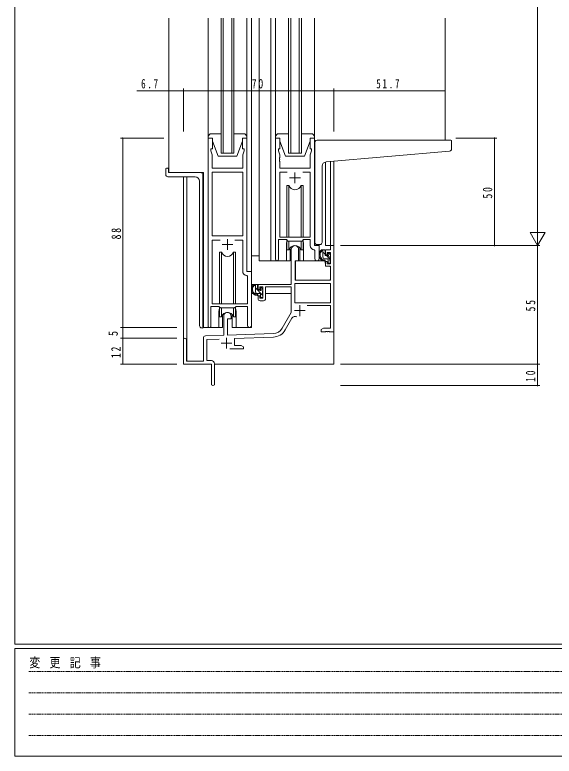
# Model space of a CAD drawing. Units: millimetres, scale not verified. Extents: x -567 to 567, y -403 to 403.
# Drawn here: x -562.7 to -311.9, y -403 to -58.5 of the extents above; entities that cross this region are included whole.
import ezdxf
from ezdxf.enums import TextEntityAlignment as Align

# ---------------------------------------------------------------- set-up
doc = ezdxf.new("R2010")
doc.units = ezdxf.units.MM
doc.header["$LTSCALE"] = 2
doc.linetypes.add('USER1', pattern=[0.375, 0.25, -0.125])
for name, color, linetype, lineweight in [('0-1_YKK_ZWAK', 7, 'Continuous', 18), ('0-3_YKK_11', 7, 'Continuous', 18), ('0-4_YKK_12', 2, 'Continuous', 18), ('0-5_YKK_13', 4, 'Continuous', 18), ('0-7_YKK_D', 6, 'Continuous', 18)]:
    doc.layers.add(name, color=color, linetype=linetype, lineweight=lineweight)
doc.styles.add('ＭＳ ゴシック', font='')
doc.styles.get('ＭＳ ゴシック').set_extended_font_data('MS Gothic')

msp = doc.modelspace()

# ---------------------------------------------------------------- linework, layer by layer
at = {"layer": '0-1_YKK_ZWAK'}
for p, q in [((-562.726, -351), (-562.726, 399)), ((537.274, -351), (-562.726, -351)), ((-562.726, -403), (-562.726, -353)), ((483.274, -353), (-562.726, -353)), ((-562.726, -403), (483.274, -403))]:
    msp.add_line(p, q, dxfattribs=at)
at = {"layer": '0-1_YKK_ZWAK', "linetype": 'USER1'}
for p, q in [((-556.157, -363.732), (-201.596, -363.732)), ((-556.157, -373.63), (-201.596, -373.63)), ((-556.157, -383.528), (-201.596, -383.528)), ((-556.157, -393.426), (-201.596, -393.426))]:
    msp.add_line(p, q, dxfattribs=at)
at = {"layer": '0-3_YKK_11'}
for p, q in [((-470.83, -115.786), (-472.83, -115.786)), ((-472.83, -115.786), (-472.83, -203.136)), ((-470.83, -120.786), (-470.83, -115.786)), ((-456.83, -115.786), (-456.83, -120.786)), ((-454.83, -115.786), (-456.83, -115.786)), ((-454.83, -177.786), (-454.83, -115.786)), ((-439.43, -115.786), (-441.43, -115.786)), ((-441.43, -115.786), (-441.43, -172.136)), ((-439.43, -120.786), (-439.43, -115.786)), ((-425.43, -115.786), (-425.43, -120.786)), ((-423.43, -115.786), (-425.43, -115.786)), ((-423.43, -165.786), (-423.43, -115.786)), ((-471.53, -120.786), (-470.83, -120.786)), ((-471.53, -121.786), (-471.53, -120.786)), ((-470.9, -123.517), (-471.53, -121.786)), ((-470.9, -129.786), (-470.9, -123.517)), ((-456.83, -120.786), (-456.13, -120.786)), ((-456.13, -121.786), (-456.76, -123.517)), ((-456.76, -123.517), (-456.76, -124.828)), ((-456.13, -120.786), (-456.13, -121.786)), ((-440.13, -120.786), (-439.43, -120.786)), ((-440.13, -121.786), (-440.13, -120.786)), ((-439.5, -123.517), (-440.13, -121.786)), ((-439.5, -124.828), (-439.5, -123.517)), ((-425.43, -120.786), (-424.73, -120.786)), ((-424.73, -121.786), (-425.36, -123.517)), ((-425.36, -123.517), (-425.36, -129.786)), ((-424.73, -120.786), (-424.73, -121.786)), ((-456.76, -124.828), (-456.64, -125.011)), ((-456.64, -125.561), (-456.76, -125.744)), ((-456.76, -125.744), (-456.76, -125.828)), ((-456.76, -125.828), (-456.64, -126.011)), ((-456.64, -126.561), (-456.76, -126.744)), ((-456.76, -126.744), (-456.76, -129.786)), ((-456.64, -125.011), (-456.64, -125.561)), ((-456.64, -126.011), (-456.64, -126.561)), ((-439.62, -125.011), (-439.5, -124.828)), ((-439.62, -125.561), (-439.62, -125.011)), ((-439.5, -125.744), (-439.62, -125.561)), ((-439.62, -126.011), (-439.5, -125.828)), ((-439.62, -126.561), (-439.62, -126.011)), ((-439.5, -126.744), (-439.62, -126.561)), ((-439.5, -125.828), (-439.5, -125.744)), ((-439.5, -129.786), (-439.5, -126.744)), ((-456.76, -129.786), (-470.9, -129.786)), ((-425.36, -129.786), (-439.5, -129.786)), ((-470.9, -131.716), (-470.9, -161.286)), ((-456.76, -131.716), (-470.9, -131.716)), ((-470.9, -131.716), (-470.9, -161.286)), ((-456.76, -161.286), (-456.76, -131.716)), ((-436.017, -131.716), (-439.5, -131.716)), ((-439.5, -131.716), (-439.5, -161.786)), ((-436.017, -131.716), (-439.5, -131.716)), ((-434.93, -134.286), (-429.93, -134.286)), ((-432.43, -131.786), (-432.43, -136.786)), ((-425.36, -131.716), (-428.843, -131.716)), ((-425.36, -161.786), (-425.36, -131.716)), ((-470.9, -161.286), (-456.76, -161.286)), ((-439.5, -161.786), (-425.36, -161.786)), ((-467.18, -163.216), (-470.9, -163.216)), ((-470.9, -163.216), (-470.9, -192.786)), ((-467.18, -163.216), (-470.9, -163.216)), ((-466.33, -165.286), (-461.33, -165.286)), ((-463.83, -162.786), (-463.83, -167.786)), ((-456.76, -163.216), (-460.479, -163.216)), ((-456.76, -177.716), (-456.76, -163.216)), ((-440.13, -162.986), (-436.43, -162.986)), ((-440.13, -172.136), (-440.13, -162.986)), ((-436.43, -162.986), (-435.7, -163.716)), ((-435.7, -163.716), (-429.16, -163.716)), ((-429.16, -163.716), (-428.43, -162.986)), ((-428.43, -162.986), (-425.36, -162.986)), ((-425.36, -162.986), (-425.36, -165.716)), ((-434.13, -183.786), (-434.13, -167.486)), ((-430.73, -167.486), (-430.73, -172.786)), ((-423.447, -167.714), (-423.16, -168.014)), ((-421.23, -165.786), (-423.43, -165.786)), ((-423.16, -168.014), (-423.16, -171.821)), ((-421.23, -171.821), (-421.23, -165.786)), ((-418.23, -167.786), (-415.96, -167.786)), ((-418.23, -170.086), (-418.23, -167.786)), ((-415.96, -165.786), (-414.33, -165.786)), ((-415.96, -167.786), (-415.96, -165.786)), ((-414.33, -165.786), (-414.33, -205.786)), ((-417.43, -170.086), (-418.23, -170.086)), ((-417.43, -168.986), (-417.43, -170.086)), ((-415.96, -168.986), (-417.43, -168.986)), ((-415.96, -174.186), (-415.96, -168.986)), ((-432.33, -172.786), (-432.33, -181.786)), ((-430.73, -172.786), (-432.33, -172.786)), ((-418.23, -173.086), (-417.43, -173.086)), ((-418.23, -175.386), (-418.23, -173.086)), ((-415.96, -175.386), (-418.23, -175.386)), ((-417.43, -173.086), (-417.43, -174.186)), ((-417.43, -174.186), (-415.96, -174.186)), ((-415.96, -181.786), (-415.96, -175.386)), ((-452.63, -177.786), (-454.83, -177.786)), ((-452.63, -202.821), (-452.63, -177.786)), ((-454.56, -180.014), (-454.847, -179.714)), ((-454.56, -192.786), (-454.56, -180.014)), ((-432.33, -181.786), (-415.96, -181.786)), ((-449.63, -183.786), (-434.13, -183.786)), ((-449.63, -186.086), (-449.63, -183.786)), ((-448.83, -184.986), (-448.83, -186.086)), ((-447.33, -184.986), (-448.83, -184.986)), ((-447.33, -190.186), (-447.33, -184.986)), ((-446.13, -184.986), (-446.13, -190.386)), ((-434.13, -184.986), (-446.13, -184.986)), ((-434.13, -196.786), (-434.13, -184.986)), ((-415.96, -183.416), (-432.5, -183.416)), ((-432.5, -183.416), (-432.5, -192.386)), ((-415.96, -183.416), (-432.5, -183.416)), ((-415.96, -192.386), (-415.96, -183.416)), ((-448.83, -186.086), (-449.63, -186.086)), ((-449.63, -189.086), (-448.83, -189.086)), ((-449.63, -190.386), (-449.63, -189.086)), ((-448.83, -189.086), (-448.83, -190.186)), ((-470.9, -192.786), (-454.56, -192.786)), ((-448.83, -190.186), (-447.33, -190.186)), ((-447.13, -191.386), (-448.63, -191.386)), ((-432.5, -192.386), (-415.96, -192.386)), ((-471.53, -193.986), (-467.83, -193.986)), ((-471.53, -203.136), (-471.53, -193.986)), ((-467.83, -193.986), (-467.1, -194.716)), ((-467.1, -194.716), (-460.56, -194.716)), ((-460.56, -194.716), (-459.83, -193.986)), ((-459.83, -193.986), (-454.56, -193.986)), ((-454.56, -193.986), (-454.56, -202.821)), ((-432.73, -195.986), (-427.73, -195.986)), ((-430.23, -193.486), (-430.23, -198.486)), ((-415.96, -193.586), (-426.831, -193.586)), ((-415.96, -204.156), (-415.96, -193.586)), ((-465.53, -207.454), (-465.53, -198.486)), ((-463.83, -199.786), (-463.83, -207.395)), ((-462.13, -199.786), (-463.83, -199.786)), ((-462.13, -198.486), (-462.13, -199.786)), ((-438.384, -204.155), (-434.13, -196.786)), ((-433.836, -199.538), (-436.972, -204.97)), ((-463.83, -207.395), (-442.539, -206.652)), ((-420.33, -204.786), (-419.238, -204.156)), ((-420.33, -205.786), (-420.33, -204.786)), ((-418.288, -205.786), (-420.33, -205.786)), ((-419.238, -204.156), (-415.96, -204.156)), ((-418.105, -205.666), (-418.288, -205.786)), ((-417.555, -205.666), (-418.105, -205.666)), ((-417.371, -205.786), (-417.555, -205.666)), ((-417.288, -205.786), (-417.371, -205.786)), ((-417.105, -205.666), (-417.288, -205.786)), ((-416.555, -205.666), (-417.105, -205.666)), ((-416.371, -205.786), (-416.555, -205.666)), ((-414.33, -205.786), (-416.371, -205.786)), ((-484.33, -220.786), (-484.33, -209.486)), ((-482.93, -209.486), (-482.93, -219.386)), ((-475.03, -219.386), (-475.03, -208.752)), ((-474.064, -207.753), (-465.53, -207.454)), ((-467.762, -209.163), (-473.4, -209.36)), ((-473.4, -209.36), (-473.4, -219.156)), ((-464.33, -208.586), (-464.33, -213.586)), ((-442.483, -208.281), (-460.63, -208.914)), ((-460.63, -208.914), (-460.63, -212.156)), ((-466.83, -211.086), (-461.83, -211.086)), ((-460.63, -212.156), (-457.421, -212.156)), ((-457.421, -212.156), (-456.33, -212.786)), ((-456.33, -212.786), (-456.33, -213.786)), ((-456.33, -213.786), (-462.68, -213.786)), ((-482.93, -219.386), (-475.03, -219.386)), ((-473.4, -219.156), (-471.33, -219.156)), ((-471.33, -220.786), (-484.33, -220.786)), ((-471.33, -225.328), (-471.33, -220.786)), ((-469.83, -220.656), (-469.83, -230.036)), ((-471.21, -225.511), (-471.33, -225.328)), ((-471.33, -226.244), (-471.21, -226.061)), ((-471.33, -230.036), (-471.33, -226.244)), ((-471.21, -226.061), (-471.21, -225.511))]:
    msp.add_line(p, q, dxfattribs=at)
for centre, radius, start, end in [((-432.43, -167.486), 1.7, 359.99999, 180.00001), ((-423.36, -165.716), 2, 180, 267.50807), ((-440.78, -172.136), 0.65, 179.99999, 0.00001), ((-422.195, -171.821), 0.965, 179.99999, 0.00001), ((-454.76, -177.716), 2, 180, 267.50807), ((-448.63, -190.386), 1, 180.00001, 269.99999), ((-447.13, -190.386), 1, 270.00001, 359.99999), ((-463.83, -198.486), 1.7, 359.99999, 180.00001), ((-432.277, -200.438), 1.8, 65.29866, 149.99999), ((-472.18, -203.136), 0.65, 179.99999, 0.00001), ((-453.595, -202.821), 0.965, 179.99999, 0.00001), ((-442.714, -201.655), 5, 272, 330), ((-442.714, -201.655), 6.63, 272, 330), ((-483.63, -209.486), 0.7, 359.99999, 180.00001), ((-474.03, -208.752), 1, 91.99998, 180), ((-471.33, -220.656), 1.5, 0.00001, 89.99999), ((-470.58, -230.036), 0.75, 179.99999, 0.00001)]:
    msp.add_arc(centre, radius, start, end, dxfattribs=at)
at = {"layer": '0-4_YKK_12'}
for p, q in [((-491.03, -60.036), (-491.03, -131.786)), ((-466.83, -122.786), (-466.83, -60.036)), ((-465.83, -60.036), (-465.83, -122.786)), ((-461.83, -122.786), (-461.83, -60.036)), ((-452.63, -60.036), (-452.63, -203.786)), ((-449.129, -60.036), (-449.129, -172.786)), ((-443.63, -60.036), (-443.63, -172.786)), ((-435.43, -122.786), (-435.43, -60.036)), ((-434.43, -60.036), (-434.43, -122.786)), ((-430.43, -122.786), (-430.43, -60.036)), ((-362.63, -60.036), (-362.63, -116.789)), ((-418.23, -126.929), (-418.23, -165.786)), ((-415.96, -165.786), (-415.96, -126.718)), ((-414.33, -126.575), (-414.33, -165.786)), ((-475.03, -131.786), (-491.03, -131.786)), ((-484.33, -209.486), (-484.33, -133.786)), ((-482.7, -133.786), (-482.7, -219.386)), ((-475.03, -131.786), (-475.03, -203.786)), ((-436.43, -165.286), (-436.43, -172.786)), ((-428.43, -165.286), (-428.43, -172.786)), ((-421.23, -165.286), (-421.23, -166.086)), ((-421.23, -166.086), (-421.23, -165.786)), ((-415.66, -165.786), (-418.23, -165.786)), ((-436.43, -172.786), (-449.129, -172.786)), ((-422.202, -172.786), (-428.43, -172.786)), ((-467.83, -196.286), (-467.83, -203.786)), ((-459.83, -196.286), (-459.83, -203.786)), ((-467.83, -203.786), (-475.03, -203.786)), ((-452.63, -203.786), (-459.83, -203.786)), ((-414.33, -205.286), (-414.33, -220.786)), ((-469.83, -220.786), (-414.33, -220.786))]:
    msp.add_line(p, q, dxfattribs=at)
for points in [[(-460.83, -60.036), (-460.83, -122.786), (-466.83, -122.786)], [(-429.43, -60.036), (-429.43, -122.786), (-435.43, -122.786)]]:
    msp.add_lwpolyline(points, dxfattribs=at)
for centre, start, end in [((-432.43, -165.286), 159.63586, 180), ((-432.43, -165.286), 0, 20.36414), ((-463.83, -196.286), 159.63586, 180), ((-463.83, -196.286), 0, 20.36414)]:
    msp.add_arc(centre, 4, start, end, dxfattribs=at)
at = {"layer": '0-5_YKK_13'}
for p, q in [((-472.83, -60.036), (-472.83, -121.286)), ((-454.83, -60.036), (-454.83, -121.286)), ((-441.43, -60.036), (-441.43, -121.286)), ((-423.43, -60.036), (-423.43, -121.286)), ((-466.83, -113.786), (-471.33, -113.786)), ((-456.33, -113.786), (-460.83, -113.786)), ((-456.83, -117.286), (-456.83, -115.786)), ((-435.43, -113.786), (-439.93, -113.786)), ((-424.93, -113.786), (-429.43, -113.786)), ((-425.43, -117.286), (-425.43, -115.786)), ((-422.13, -116.789), (-359.93, -116.789)), ((-359.63, -120.873), (-359.63, -117.089)), ((-470.83, -117.286), (-468.23, -124.286)), ((-456.83, -117.286), (-459.43, -124.286)), ((-439.43, -117.286), (-436.83, -124.286)), ((-425.43, -117.286), (-428.03, -124.286)), ((-423.13, -126.341), (-423.13, -117.789)), ((-418.004, -126.896), (-360.542, -121.869)), ((-468.23, -124.286), (-459.43, -124.286)), ((-436.83, -124.286), (-428.03, -124.286)), ((-423.13, -126.341), (-423.13, -127.345)), ((-423.13, -164.289), (-423.13, -127.345)), ((-492.53, -130.086), (-492.53, -132.786)), ((-492.23, -129.786), (-491.63, -129.786)), ((-491.33, -130.086), (-491.33, -131.486)), ((-419.83, -164.289), (-419.83, -128.889)), ((-478.829, -133.786), (-491.53, -133.786)), ((-476.331, -131.786), (-491.03, -131.786)), ((-475.331, -204.061), (-475.331, -132.786)), ((-476.829, -135.786), (-476.829, -203.014)), ((-435.258, -137.786), (-436.18, -137.786)), ((-436.18, -137.786), (-436.18, -161.786)), ((-435.258, -161.786), (-435.258, -137.786)), ((-428.68, -137.786), (-429.601, -137.786)), ((-429.601, -161.786), (-429.601, -137.786)), ((-428.68, -161.786), (-428.68, -137.786)), ((-436.18, -163.236), (-436.18, -167.786)), ((-435.258, -167.786), (-435.258, -163.716)), ((-429.601, -167.786), (-429.601, -163.716)), ((-428.68, -167.786), (-428.68, -163.236)), ((-420.83, -165.289), (-422.13, -165.289)), ((-466.658, -168.786), (-467.58, -168.786)), ((-467.58, -168.786), (-467.58, -192.786)), ((-466.658, -192.786), (-466.658, -168.786)), ((-460.08, -168.786), (-461.001, -168.786)), ((-461.001, -192.786), (-461.001, -168.786)), ((-460.08, -192.786), (-460.08, -168.786)), ((-436.18, -167.786), (-435.258, -167.786)), ((-429.601, -167.786), (-428.68, -167.786)), ((-418.76, -167.786), (-420.06, -167.786)), ((-419.46, -170.986), (-419.46, -167.786)), ((-418.46, -169.759), (-419.46, -168.759)), ((-418.46, -170.086), (-418.46, -168.086)), ((-452.625, -183.786), (-452.625, -170.586)), ((-449.129, -170.586), (-452.625, -170.586)), ((-434.68, -170.586), (-434.13, -170.586)), ((-417.36, -171.986), (-418.46, -171.986)), ((-417.521, -170.386), (-418.16, -170.386)), ((-416.16, -172.059), (-417.832, -170.386)), ((-417.06, -169.586), (-417.06, -169.925)), ((-416.047, -169.874), (-416.547, -169.374)), ((-416.16, -172.886), (-416.16, -170.886)), ((-415.96, -170.686), (-415.96, -170.086)), ((-432.225, -175.286), (-432.33, -175.286)), ((-432.205, -173.084), (-432.26, -179.286)), ((-418.328, -172.786), (-431.905, -172.786)), ((-417.06, -172.286), (-417.06, -173.586)), ((-416.76, -173.886), (-416.26, -173.886)), ((-415.96, -173.586), (-415.96, -173.086)), ((-415.96, -179.286), (-415.991, -175.684)), ((-432.33, -180.216), (-432.251, -180.295)), ((-432.26, -179.286), (-432.24, -181.489)), ((-431.94, -181.786), (-416.279, -181.786)), ((-415.979, -181.489), (-415.96, -179.286)), ((-434.43, -183.786), (-452.625, -183.786)), ((-452.425, -183.786), (-452.425, -185.038)), ((-450.16, -183.786), (-451.46, -183.786)), ((-450.86, -186.986), (-450.86, -183.786)), ((-447.56, -188.742), (-450.86, -185.442)), ((-449.86, -186.086), (-449.86, -184.086)), ((-448.46, -185.586), (-448.46, -185.925)), ((-447.36, -186.114), (-448.186, -185.287)), ((-447.447, -185.874), (-447.947, -185.374)), ((-434.225, -185.067), (-434.225, -188.086)), ((-452.425, -187.176), (-452.425, -188.086)), ((-452.425, -188.086), (-451.845, -188.086)), ((-451.148, -188.086), (-448.536, -188.086)), ((-448.76, -187.986), (-449.86, -187.986)), ((-448.921, -186.386), (-449.56, -186.386)), ((-448.46, -188.286), (-448.46, -189.586)), ((-447.56, -188.886), (-447.56, -186.886)), ((-447.56, -188.086), (-447.33, -188.086)), ((-447.36, -186.686), (-447.36, -186.086)), ((-447.36, -189.586), (-447.36, -189.086)), ((-434.225, -188.086), (-446.13, -188.086)), ((-448.16, -189.886), (-447.66, -189.886)), ((-467.58, -194.236), (-467.58, -198.786)), ((-466.658, -198.786), (-466.658, -194.716)), ((-461.001, -198.786), (-461.001, -194.716)), ((-460.08, -198.786), (-460.08, -194.236)), ((-467.58, -198.786), (-466.658, -198.786)), ((-466.08, -197.802), (-466.08, -203.786)), ((-461.58, -203.786), (-461.58, -197.802)), ((-461.001, -198.786), (-460.08, -198.786)), ((-475.916, -204.01), (-475.829, -204.018)), ((-475.331, -204.061), (-475.829, -204.018)), ((-467.83, -203.786), (-466.08, -203.786)), ((-461.58, -203.786), (-459.83, -203.786))]:
    msp.add_line(p, q, dxfattribs=at)
for points in [[(-472.83, -115.286), (-472.83, -115.786), (-470.83, -115.786), (-470.83, -117.286)], [(-456.83, -115.786), (-454.83, -115.786), (-454.83, -115.286)], [(-441.43, -115.286), (-441.43, -115.786), (-439.43, -115.786), (-439.43, -117.286)], [(-425.43, -115.786), (-423.43, -115.786), (-423.43, -115.286)], [(-434.68, -166.802), (-434.68, -172.786), (-436.43, -172.786)], [(-428.43, -172.786), (-430.18, -172.786), (-430.18, -166.802)], [(-418.328, -172.786), (-418.26, -175.386), (-416.291, -175.386)]]:
    msp.add_lwpolyline(points, dxfattribs=at)
for centre, radius, start, end in [((-471.33, -115.286), 1.5, 90, 180), ((-456.33, -115.286), 1.5, 0, 90), ((-439.93, -115.286), 1.5, 90, 180), ((-424.93, -115.286), 1.5, 0, 90), ((-422.13, -117.789), 1, 135.573, 180), ((-422.13, -117.789), 1, 90, 135.573), ((-422.13, -117.789), 1, 121.36694, 135.573), ((-359.93, -117.089), 0.3, 0, 90), ((-360.63, -120.873), 1, 275, 0), ((-417.83, -128.889), 2, 95, 180), ((-492.23, -130.086), 0.3, 90, 180), ((-491.63, -130.086), 0.3, 0, 90), ((-491.53, -132.786), 1, 180, 270), ((-491.03, -131.486), 0.3, 180, 270), ((-478.829, -135.786), 2, 0, 90), ((-476.331, -132.786), 1, 0, 90), ((-432.43, -136.786), 3, 199.4715, 340.5285), ((-422.13, -164.289), 1, 180, 270), ((-420.83, -164.289), 1, 270, 0), ((-463.83, -167.786), 3, 199.4715, 340.5285), ((-432.43, -168.786), 3, 19.47123, 160.52878), ((-418.345, -170.107), 2.885, 126.45193, 263.90389), ((-418.26, -170.073), 2.504, 139.45806, 259.25217), ((-420.32, -168.19), 0.3, 301.6219, 336.95039), ((-419.86, -168.386), 0.2, 36.8699, 156.95039), ((-419.46, -168.086), 0.3, 216.8699, 270), ((-418.76, -168.086), 0.3, 0, 90), ((-418.46, -170.986), 1, 180, 270), ((-418.16, -170.086), 0.3, 180, 270), ((-417.521, -170.686), 0.3, 33.05573, 90), ((-417.36, -172.286), 0.3, 0, 90), ((-417.06, -170.386), 0.25, 213.05573, 56.94427), ((-416.76, -169.586), 0.3, 45, 180), ((-416.76, -169.925), 0.3, 180, 236.94427), ((-416.16, -170.686), 0.2, 270, 0), ((-416.26, -170.086), 0.3, 0, 45), ((-431.905, -173.086), 0.3, 90, 179.5), ((-418.581, -172.736), 0.25, 253.6388, 125.58162), ((-416.76, -173.586), 0.3, 180, 270), ((-416.291, -175.686), 0.3, 0.5, 90), ((-416.26, -173.586), 0.3, 270, 0), ((-416.16, -173.086), 0.2, 0, 90), ((-431.94, -181.486), 0.3, 180.5, 270), ((-416.279, -181.486), 0.3, 270, 359.5), ((-449.745, -186.107), 2.885, 126.45193, 263.90389), ((-449.66, -186.073), 2.504, 139.45806, 259.25217), ((-451.72, -184.19), 0.3, 301.6219, 336.95039), ((-451.26, -184.386), 0.2, 36.8699, 156.95039), ((-450.86, -184.086), 0.3, 216.8699, 270), ((-450.16, -184.086), 0.3, 0, 90), ((-448.16, -185.586), 0.3, 45, 180), ((-448.16, -185.925), 0.3, 180, 236.94427), ((-447.66, -186.086), 0.3, 0, 45), ((-449.86, -186.986), 1, 180, 270), ((-449.981, -188.736), 0.25, 253.6388, 125.58162), ((-449.56, -186.086), 0.3, 180, 270), ((-448.921, -186.686), 0.3, 33.05573, 90), ((-448.76, -188.286), 0.3, 0, 90), ((-448.46, -186.386), 0.25, 213.05573, 56.94427), ((-447.56, -186.686), 0.2, 270, 0), ((-447.56, -189.086), 0.2, 0, 90), ((-448.16, -189.586), 0.3, 180, 270), ((-447.66, -189.586), 0.3, 270, 0), ((-463.83, -199.786), 3, 19.47123, 160.52878), ((-475.829, -203.014), 1, 180, 265)]:
    msp.add_arc(centre, radius, start, end, dxfattribs=at)
at = {"layer": '0-7_YKK_D'}
for p, q in [((-319.63, 227.214), (-319.63, -158.786)), ((-491.03, -112.786), (-491.03, -92.786)), ((-484.33, -112.786), (-484.33, -92.786)), ((-484.33, -112.786), (-484.33, -92.786)), ((-414.33, -112.786), (-414.33, -92.786)), ((-414.33, -112.786), (-414.33, -92.786)), ((-362.63, -115.789), (-362.63, -92.786)), ((-484.33, -93.786), (-414.33, -93.786)), ((-414.33, -93.786), (-362.63, -93.786)), ((-493.441, -115.786), (-513.53, -115.786)), ((-512.53, -203.786), (-512.53, -115.786)), ((-357.63, -115.786), (-338.63, -115.786)), ((-339.63, -165.786), (-339.63, -115.786)), ((-319.63, -165.786), (-319.63, -153.662)), ((-319.63, -165.786), (-323.13, -159.724)), ((-316.13, -159.724), (-323.13, -159.724)), ((-319.63, -165.786), (-316.13, -159.724)), ((-411.33, -165.786), (-318.63, -165.786)), ((-364.63, -165.786), (-318.63, -165.786)), ((-357.63, -165.786), (-338.63, -165.786)), ((-319.63, -165.786), (-319.63, -220.786)), ((-493.441, -203.786), (-513.53, -203.786)), ((-487.33, -203.786), (-513.53, -203.786)), ((-512.53, -208.786), (-512.53, -203.786)), ((-487.33, -208.786), (-513.53, -208.786)), ((-487.33, -208.786), (-513.53, -208.786)), ((-512.53, -208.786), (-512.53, -220.786)), ((-487.33, -220.786), (-513.53, -220.786)), ((-411.33, -220.786), (-318.63, -220.786)), ((-411.33, -220.786), (-318.63, -220.786)), ((-319.63, -220.786), (-319.63, -230.786)), ((-411.33, -230.786), (-318.63, -230.786))]:
    msp.add_line(p, q, dxfattribs=at)
msp.add_lwpolyline([(-484.33, -93.786), (-491.03, -93.786), (-505.93, -93.786)], dxfattribs=at)
for centre, start, end in [((-491.03, -93.786), 0, 180), ((-491.03, -93.786), 180, 0), ((-484.33, -93.786), 0, 180), ((-484.33, -93.786), 0, 180), ((-484.33, -93.786), 180, 0), ((-484.33, -93.786), 180, 0), ((-414.33, -93.786), 0, 180), ((-414.33, -93.786), 0, 180), ((-414.33, -93.786), 180, 0), ((-414.33, -93.786), 180, 0), ((-362.63, -93.786), 0, 180), ((-362.63, -93.786), 180, 0), ((-512.53, -115.786), 90, 270), ((-512.53, -115.786), 270, 90), ((-339.63, -115.786), 90, 270), ((-339.63, -115.786), 270, 90), ((-339.63, -165.786), 90, 270), ((-339.63, -165.786), 270, 90), ((-512.53, -203.786), 90, 270), ((-512.53, -203.786), 90, 270), ((-512.53, -203.786), 270, 90), ((-512.53, -203.786), 270, 90), ((-512.53, -208.786), 90, 270), ((-512.53, -208.786), 90, 270), ((-512.53, -208.786), 270, 90), ((-512.53, -208.786), 270, 90), ((-512.53, -220.786), 90, 270), ((-512.53, -220.786), 270, 90), ((-319.63, -220.786), 90, 270), ((-319.63, -220.786), 90, 270), ((-319.63, -220.786), 270, 90), ((-319.63, -220.786), 270, 90), ((-319.63, -230.786), 90, 270), ((-319.63, -230.786), 270, 90)]:
    msp.add_arc(centre, 0.106, start, end, dxfattribs=at)

# ---------------------------------------------------------------- texts
at = {"layer": '0-1_YKK_ZWAK', "insert": (-555.991, -362.209), "char_height": 4.399, "attachment_point": 7, "style": 'ＭＳ ゴシック'}
msp.add_mtext('\\T1.23;\\W0.85;変\\~更\\~記\\~事', dxfattribs=at)
at = {"layer": '0-7_YKK_D', "color": 7, "style": 'ＭＳ ゴシック', "width": 0.8}
msp.add_text('5', height=4.399, rotation=90, dxfattribs=at).set_placement((-513.53, -207.797), align=Align.BOTTOM_LEFT)
at = {"layer": '0-7_YKK_D', "color": 7, "char_height": 4.399, "attachment_point": 7, "style": 'ＭＳ ゴシック'}
for s, insert in [('\\T1.38;\\W0.7;6.7', (-503.971, -92.786)), ('\\T1.37;\\W0.75;70', (-452.521, -92.786)), ('\\T1.39;\\W0.7;51.7', (-394.644, -92.786))]:
    msp.add_mtext(s, dxfattribs=dict(at, insert=insert))
at = {"layer": '0-7_YKK_D', "color": 7, "char_height": 4.399, "attachment_point": 7, "rotation": 90, "style": 'ＭＳ ゴシック'}
for s, insert in [('\\T1.37;\\W0.75;50', (-340.63, -143.917)), ('\\T1.37;\\W0.75;88', (-513.33, -162.881)), ('\\T1.37;\\W0.75;55', (-320.63, -196.356)), ('\\T1.37;\\W0.75;12', (-513.53, -218.039)), ('\\T1.37;\\W0.75;10', (-320.63, -229.088))]:
    msp.add_mtext(s, dxfattribs=dict(at, insert=insert))

doc.saveas('drawing.dxf')
